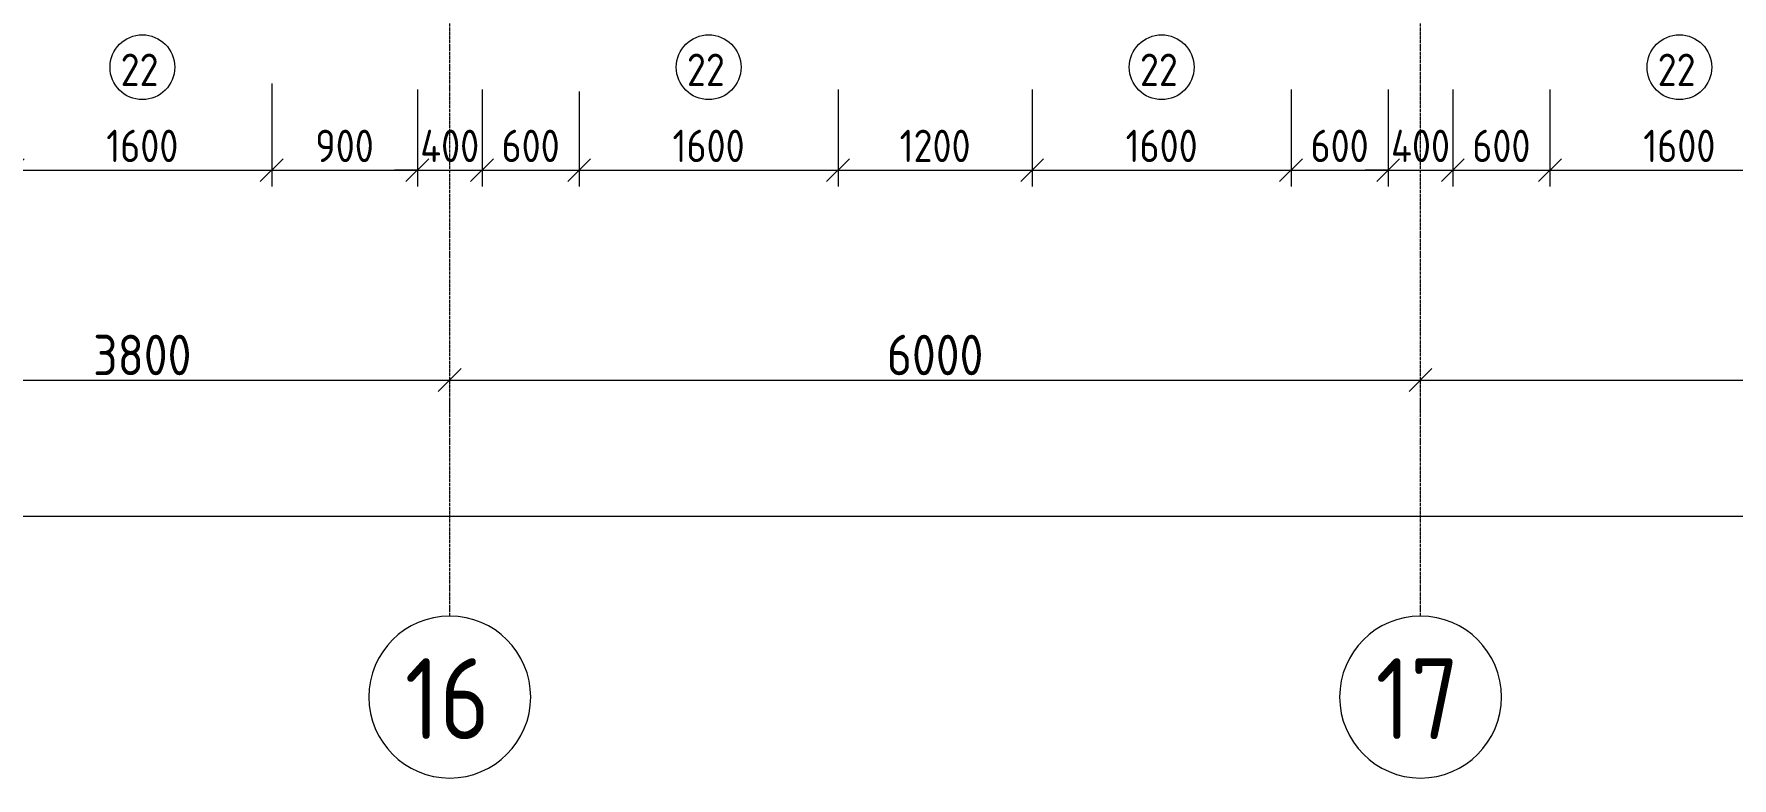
# Model space of a CAD drawing. Header units: millimetres. Extents: x -56773 to 323062, y -262288 to 76460.
# Drawn here: x 47039 to 57535, y -109923 to -105329 of the extents above; entities that cross this region are included whole.
import ezdxf

# ---------------------------------------------------------------- set-up
doc = ezdxf.new("R2010")
doc.units = ezdxf.units.MM
doc.linetypes.add('ADSK_Линия сетки', pattern=[25, 20, -2.5, 0, -2.5])
for name, color, linetype, lineweight in [('Марки окон', 7, 'Continuous', 20), ('Оси', 7, 'Continuous', 9), ('Размеры', 7, 'Continuous', 9)]:
    doc.layers.add(name, color=color, linetype=linetype, lineweight=lineweight)
doc.styles.add('GOST Common', font='', dxfattribs={"width": 0.9, "height": 500})
doc.styles.add('GOST Common_2', font='', dxfattribs={"width": 0.9, "height": 250})
doc.styles.add('GOST Common_3', font='', dxfattribs={"width": 0.9, "height": 200})
doc.styles.get('GOST Common').set_extended_font_data('GOST Common')
doc.styles.get('GOST Common_2').set_extended_font_data('GOST Common')
doc.styles.get('GOST Common_3').set_extended_font_data('GOST Common')
doc.dimstyles.new('ADSK_Основной_2_0_1', dxfattribs={"dimscale": 304.8, "dimtxt": 201.142999, "dimasz": 0.463911, "dimexe": 0.328084, "dimexo": 0.328084, "dimgap": 0.164042, "dimtad": 1, "dimdec": 3, "dimrnd": 0.001, "dimdsep": 46, "dimtxsty": 'GOST Common_3', "dimblk1": 'OBLIQUE', "dimblk2": 'OBLIQUE', "dimsah": 1, "dimcen": 0.09, "dimdle": 0.328084, "dimazin": 2, "dimtfac": 1, "dimtdec": 4, "dimtix": 1, "dimtmove": 1, "dimatfit": 3, "dimfxl": 1, "dimtvp": 1, "dimtolj": 1, "dimtzin": 0, "dimlwd": 20, "dimlwe": 20, "dimarcsym": 2})
doc.dimstyles.new('ADSK_Основной_2_5_мм', dxfattribs={"dimscale": 304.8, "dimtxt": 251.428749, "dimasz": 0.463911, "dimexe": 0.492126, "dimexo": 0.984252, "dimgap": 0.098425, "dimtad": 1, "dimrnd": 0.01, "dimdsep": 46, "dimtxsty": 'GOST Common_2', "dimblk1": 'OBLIQUE', "dimblk2": 'OBLIQUE', "dimsah": 1, "dimcen": 0.09, "dimdle": 0.492126, "dimazin": 2, "dimtfac": 1, "dimtdec": 4, "dimtix": 1, "dimtmove": 0, "dimatfit": 3, "dimfxl": 1, "dimtvp": 1, "dimtolj": 1, "dimtzin": 0, "dimlwd": 20, "dimlwe": 20, "dimarcsym": 2})

# ---------------------------------------------------------------- blocks, each defined once
blk = doc.blocks.new('Ось сетки - Круг_Ø10 мм-8259-Кладочный план 2-го этаж')
at = {"layer": 'Оси', "lineweight": 20}
for start, end in [(360, 180), (180, 360)]:
    blk.add_arc((0, 0), 5, start, end, dxfattribs=at)
blk = doc.blocks.new('_Oblique')
at = {"color": 0, "linetype": 'ByBlock', "lineweight": -2}
blk.add_line((-0.5, -0.5), (0.5, 0.5), dxfattribs=at)
blk = doc.blocks.new('*D4390')
at = {"layer": 'Defpoints', "color": 0, "transparency": 16777216}
for p in [(45809, -107366), (49609, -107366), (49609, -107466)]:
    blk.add_point(p, dxfattribs=at)
at = {"layer": 'Размеры', "color": 0, "lineweight": 20, "transparency": 16777216}
for p, q in [((45659, -107466), (49759, -107466)), ((45809, -107666), (45809, -107616)), ((49609, -107666), (49609, -107616))]:
    blk.add_line(p, q, dxfattribs=at)
at = {"layer": 'Размеры', "color": 0, "lineweight": 20, "transparency": 16777216, "xscale": 141.4, "yscale": 141.4, "zscale": 141.4, "rotation": 180}
blk.add_blockref('_Oblique', (45809, -107466), dxfattribs=at)
at = {"layer": 'Размеры', "color": 0, "lineweight": 20, "transparency": 16777216, "xscale": 141.4, "yscale": 141.4, "zscale": 141.4}
blk.add_blockref('_Oblique', (49609, -107466), dxfattribs=at)
at = {"layer": 'Размеры', "color": 0, "lineweight": 9, "transparency": 16777216, "insert": (47709, -107311), "char_height": 250, "width": 756.84, "attachment_point": 5, "style": 'GOST Common_2'}
blk.add_mtext('\\A1;3800', dxfattribs=at)
blk = doc.blocks.new('*D4391')
at = {"layer": 'Defpoints', "color": 0, "transparency": 16777216}
for p in [(49609, -107366), (55609, -107366), (55609, -107466)]:
    blk.add_point(p, dxfattribs=at)
at = {"layer": 'Размеры', "color": 0, "lineweight": 20, "transparency": 16777216}
for p, q in [((49459, -107466), (55759, -107466)), ((49609, -107666), (49609, -107616)), ((55609, -107666), (55609, -107616))]:
    blk.add_line(p, q, dxfattribs=at)
at = {"layer": 'Размеры', "color": 0, "lineweight": 20, "transparency": 16777216, "xscale": 141.4, "yscale": 141.4, "zscale": 141.4, "rotation": 180}
blk.add_blockref('_Oblique', (49609, -107466), dxfattribs=at)
at = {"layer": 'Размеры', "color": 0, "lineweight": 20, "transparency": 16777216, "xscale": 141.4, "yscale": 141.4, "zscale": 141.4}
blk.add_blockref('_Oblique', (55609, -107466), dxfattribs=at)
at = {"layer": 'Размеры', "color": 0, "lineweight": 9, "transparency": 16777216, "insert": (52609, -107311), "char_height": 250, "width": 756.84, "attachment_point": 5, "style": 'GOST Common_2'}
blk.add_mtext('\\A1;6000', dxfattribs=at)
blk = doc.blocks.new('*D4392')
at = {"layer": 'Defpoints', "color": 0, "transparency": 16777216}
for p in [(55609, -107366), (61609, -107366), (61609, -107466)]:
    blk.add_point(p, dxfattribs=at)
at = {"layer": 'Размеры', "color": 0, "lineweight": 20, "transparency": 16777216}
for p, q in [((55459, -107466), (61759, -107466)), ((55609, -107666), (55609, -107616)), ((61609, -107666), (61609, -107616))]:
    blk.add_line(p, q, dxfattribs=at)
at = {"layer": 'Размеры', "color": 0, "lineweight": 20, "transparency": 16777216, "xscale": 141.4, "yscale": 141.4, "zscale": 141.4, "rotation": 180}
blk.add_blockref('_Oblique', (55609, -107466), dxfattribs=at)
at = {"layer": 'Размеры', "color": 0, "lineweight": 20, "transparency": 16777216, "xscale": 141.4, "yscale": 141.4, "zscale": 141.4}
blk.add_blockref('_Oblique', (61609, -107466), dxfattribs=at)
at = {"layer": 'Размеры', "color": 0, "lineweight": 9, "transparency": 16777216, "insert": (58609, -107311), "char_height": 250, "width": 756.84, "attachment_point": 5, "style": 'GOST Common_2'}
blk.add_mtext('\\A1;6000', dxfattribs=at)
blk = doc.blocks.new('*D4400')
at = {"layer": 'Defpoints', "color": 0, "transparency": 16777216}
for p in [(-19591, -108206), (61609, -108206), (61609, -108306)]:
    blk.add_point(p, dxfattribs=at)
at = {"layer": 'Размеры', "color": 0, "lineweight": 20, "transparency": 16777216}
for p, q in [((-19741, -108306), (61759, -108306)), ((-19591, -108506), (-19591, -108456)), ((61609, -108506), (61609, -108456))]:
    blk.add_line(p, q, dxfattribs=at)
at = {"layer": 'Размеры', "color": 0, "lineweight": 20, "transparency": 16777216, "xscale": 141.4, "yscale": 141.4, "zscale": 141.4, "rotation": 180}
blk.add_blockref('_Oblique', (-19591, -108306), dxfattribs=at)
at = {"layer": 'Размеры', "color": 0, "lineweight": 20, "transparency": 16777216, "xscale": 141.4, "yscale": 141.4, "zscale": 141.4}
blk.add_blockref('_Oblique', (61609, -108306), dxfattribs=at)
at = {"layer": 'Размеры', "color": 0, "lineweight": 9, "transparency": 16777216, "insert": (21009, -108151), "char_height": 250, "width": 889.8, "attachment_point": 5, "style": 'GOST Common_2'}
blk.add_mtext('\\A1;81200', dxfattribs=at)
blk = doc.blocks.new('*D4515')
at = {"layer": 'Defpoints', "color": 0, "transparency": 16777216}
for p in [(46909, -105193), (48509, -105535), (48509, -106170)]:
    blk.add_point(p, dxfattribs=at)
at = {"layer": 'Размеры', "color": 0, "lineweight": 20, "transparency": 16777216}
for p, q in [((46909, -105293), (46909, -106270)), ((48509, -105635), (48509, -106270)), ((46809, -106170), (48609, -106170))]:
    blk.add_line(p, q, dxfattribs=at)
at = {"layer": 'Размеры', "color": 0, "lineweight": 20, "transparency": 16777216, "xscale": 141.4, "yscale": 141.4, "zscale": 141.4, "rotation": 180}
blk.add_blockref('_Oblique', (46909, -106170), dxfattribs=at)
at = {"layer": 'Размеры', "color": 0, "lineweight": 20, "transparency": 16777216, "xscale": 141.4, "yscale": 141.4, "zscale": 141.4}
blk.add_blockref('_Oblique', (48509, -106170), dxfattribs=at)
at = {"layer": 'Размеры', "color": 0, "lineweight": 9, "transparency": 16777216, "insert": (47709, -106020), "char_height": 200, "width": 560.47, "attachment_point": 5, "style": 'GOST Common_3'}
blk.add_mtext('\\A1;1600', dxfattribs=at)
blk = doc.blocks.new('*D4516')
at = {"layer": 'Defpoints', "color": 0, "transparency": 16777216}
for p in [(48509, -105535), (49409, -105571), (49409, -106170)]:
    blk.add_point(p, dxfattribs=at)
at = {"layer": 'Размеры', "color": 0, "lineweight": 20, "transparency": 16777216}
for p, q in [((48509, -105635), (48509, -106270)), ((49409, -105671), (49409, -106270)), ((48409, -106170), (49509, -106170))]:
    blk.add_line(p, q, dxfattribs=at)
at = {"layer": 'Размеры', "color": 0, "lineweight": 20, "transparency": 16777216, "xscale": 141.4, "yscale": 141.4, "zscale": 141.4, "rotation": 180}
blk.add_blockref('_Oblique', (48509, -106170), dxfattribs=at)
at = {"layer": 'Размеры', "color": 0, "lineweight": 20, "transparency": 16777216, "xscale": 141.4, "yscale": 141.4, "zscale": 141.4}
blk.add_blockref('_Oblique', (49409, -106170), dxfattribs=at)
at = {"layer": 'Размеры', "color": 0, "lineweight": 9, "transparency": 16777216, "insert": (48959, -106020), "char_height": 200, "width": 454.11, "attachment_point": 5, "style": 'GOST Common_3'}
blk.add_mtext('\\A1;900', dxfattribs=at)
blk = doc.blocks.new('*D4517')
at = {"layer": 'Defpoints', "color": 0, "transparency": 16777216}
for p in [(49409, -105571), (49809, -105571), (49809, -106170)]:
    blk.add_point(p, dxfattribs=at)
at = {"layer": 'Размеры', "color": 0, "lineweight": 20, "transparency": 16777216}
for p, q in [((49409, -105671), (49409, -106270)), ((49809, -105671), (49809, -106270)), ((49409, -106170), (49268, -106170)), ((49409, -106170), (49809, -106170)), ((49809, -106170), (49951, -106170))]:
    blk.add_line(p, q, dxfattribs=at)
at = {"layer": 'Размеры', "color": 0, "lineweight": 20, "transparency": 16777216, "xscale": 141.4, "yscale": 141.4, "zscale": 141.4}
blk.add_blockref('_Oblique', (49409, -106170), dxfattribs=at)
at = {"layer": 'Размеры', "color": 0, "lineweight": 20, "transparency": 16777216, "xscale": 141.4, "yscale": 141.4, "zscale": 141.4, "rotation": 180}
blk.add_blockref('_Oblique', (49809, -106170), dxfattribs=at)
at = {"layer": 'Размеры', "color": 0, "lineweight": 9, "transparency": 16777216, "insert": (49609, -106020), "char_height": 200, "width": 474.56, "attachment_point": 5, "style": 'GOST Common_3'}
blk.add_mtext('\\A1;400', dxfattribs=at)
blk = doc.blocks.new('*D4518')
at = {"layer": 'Defpoints', "color": 0, "transparency": 16777216}
for p in [(49809, -105571), (50409, -105585), (50409, -106170)]:
    blk.add_point(p, dxfattribs=at)
at = {"layer": 'Размеры', "color": 0, "lineweight": 20, "transparency": 16777216}
for p, q in [((49809, -105671), (49809, -106270)), ((50409, -105685), (50409, -106270)), ((49709, -106170), (50509, -106170))]:
    blk.add_line(p, q, dxfattribs=at)
at = {"layer": 'Размеры', "color": 0, "lineweight": 20, "transparency": 16777216, "xscale": 141.4, "yscale": 141.4, "zscale": 141.4, "rotation": 180}
blk.add_blockref('_Oblique', (49809, -106170), dxfattribs=at)
at = {"layer": 'Размеры', "color": 0, "lineweight": 20, "transparency": 16777216, "xscale": 141.4, "yscale": 141.4, "zscale": 141.4}
blk.add_blockref('_Oblique', (50409, -106170), dxfattribs=at)
at = {"layer": 'Размеры', "color": 0, "lineweight": 9, "transparency": 16777216, "insert": (50109, -106020), "char_height": 200, "width": 454.11, "attachment_point": 5, "style": 'GOST Common_3'}
blk.add_mtext('\\A1;600', dxfattribs=at)
blk = doc.blocks.new('*D4519')
at = {"layer": 'Defpoints', "color": 0, "transparency": 16777216}
for p in [(52009, -105571), (50409, -105585), (52009, -106170)]:
    blk.add_point(p, dxfattribs=at)
at = {"layer": 'Размеры', "color": 0, "lineweight": 20, "transparency": 16777216}
for p, q in [((50409, -105685), (50409, -106270)), ((52009, -105671), (52009, -106270)), ((50309, -106170), (52109, -106170))]:
    blk.add_line(p, q, dxfattribs=at)
at = {"layer": 'Размеры', "color": 0, "lineweight": 20, "transparency": 16777216, "xscale": 141.4, "yscale": 141.4, "zscale": 141.4, "rotation": 180}
blk.add_blockref('_Oblique', (50409, -106170), dxfattribs=at)
at = {"layer": 'Размеры', "color": 0, "lineweight": 20, "transparency": 16777216, "xscale": 141.4, "yscale": 141.4, "zscale": 141.4}
blk.add_blockref('_Oblique', (52009, -106170), dxfattribs=at)
at = {"layer": 'Размеры', "color": 0, "lineweight": 9, "transparency": 16777216, "insert": (51209, -106020), "char_height": 200, "width": 560.47, "attachment_point": 5, "style": 'GOST Common_3'}
blk.add_mtext('\\A1;1600', dxfattribs=at)
blk = doc.blocks.new('*D4520')
at = {"layer": 'Defpoints', "color": 0, "transparency": 16777216}
for p in [(52009, -105571), (53209, -105571), (53209, -106170)]:
    blk.add_point(p, dxfattribs=at)
at = {"layer": 'Размеры', "color": 0, "lineweight": 20, "transparency": 16777216}
for p, q in [((52009, -105671), (52009, -106270)), ((53209, -105671), (53209, -106270)), ((51909, -106170), (53309, -106170))]:
    blk.add_line(p, q, dxfattribs=at)
at = {"layer": 'Размеры', "color": 0, "lineweight": 20, "transparency": 16777216, "xscale": 141.4, "yscale": 141.4, "zscale": 141.4, "rotation": 180}
blk.add_blockref('_Oblique', (52009, -106170), dxfattribs=at)
at = {"layer": 'Размеры', "color": 0, "lineweight": 20, "transparency": 16777216, "xscale": 141.4, "yscale": 141.4, "zscale": 141.4}
blk.add_blockref('_Oblique', (53209, -106170), dxfattribs=at)
at = {"layer": 'Размеры', "color": 0, "lineweight": 9, "transparency": 16777216, "insert": (52609, -106020), "char_height": 200, "width": 560.47, "attachment_point": 5, "style": 'GOST Common_3'}
blk.add_mtext('\\A1;1200', dxfattribs=at)
blk = doc.blocks.new('*D4521')
at = {"layer": 'Defpoints', "color": 0, "transparency": 16777216}
for p in [(53209, -105571), (54809, -105571), (54809, -106170)]:
    blk.add_point(p, dxfattribs=at)
at = {"layer": 'Размеры', "color": 0, "lineweight": 20, "transparency": 16777216}
for p, q in [((53209, -105671), (53209, -106270)), ((54809, -105671), (54809, -106270)), ((53109, -106170), (54909, -106170))]:
    blk.add_line(p, q, dxfattribs=at)
at = {"layer": 'Размеры', "color": 0, "lineweight": 20, "transparency": 16777216, "xscale": 141.4, "yscale": 141.4, "zscale": 141.4, "rotation": 180}
blk.add_blockref('_Oblique', (53209, -106170), dxfattribs=at)
at = {"layer": 'Размеры', "color": 0, "lineweight": 20, "transparency": 16777216, "xscale": 141.4, "yscale": 141.4, "zscale": 141.4}
blk.add_blockref('_Oblique', (54809, -106170), dxfattribs=at)
at = {"layer": 'Размеры', "color": 0, "lineweight": 9, "transparency": 16777216, "insert": (54009, -106020), "char_height": 200, "width": 560.47, "attachment_point": 5, "style": 'GOST Common_3'}
blk.add_mtext('\\A1;1600', dxfattribs=at)
blk = doc.blocks.new('*D4522')
at = {"layer": 'Defpoints', "color": 0, "transparency": 16777216}
for p in [(54809, -105571), (55409, -105571), (55409, -106170)]:
    blk.add_point(p, dxfattribs=at)
at = {"layer": 'Размеры', "color": 0, "lineweight": 20, "transparency": 16777216}
for p, q in [((54809, -105671), (54809, -106270)), ((55409, -105671), (55409, -106270)), ((54709, -106170), (55509, -106170))]:
    blk.add_line(p, q, dxfattribs=at)
at = {"layer": 'Размеры', "color": 0, "lineweight": 20, "transparency": 16777216, "xscale": 141.4, "yscale": 141.4, "zscale": 141.4, "rotation": 180}
blk.add_blockref('_Oblique', (54809, -106170), dxfattribs=at)
at = {"layer": 'Размеры', "color": 0, "lineweight": 20, "transparency": 16777216, "xscale": 141.4, "yscale": 141.4, "zscale": 141.4}
blk.add_blockref('_Oblique', (55409, -106170), dxfattribs=at)
at = {"layer": 'Размеры', "color": 0, "lineweight": 9, "transparency": 16777216, "insert": (55109, -106020), "char_height": 200, "width": 454.11, "attachment_point": 5, "style": 'GOST Common_3'}
blk.add_mtext('\\A1;600', dxfattribs=at)
blk = doc.blocks.new('*D4523')
at = {"layer": 'Defpoints', "color": 0, "transparency": 16777216}
for p in [(55409, -105571), (55809, -105571), (55809, -106170)]:
    blk.add_point(p, dxfattribs=at)
at = {"layer": 'Размеры', "color": 0, "lineweight": 20, "transparency": 16777216}
for p, q in [((55409, -105671), (55409, -106270)), ((55809, -105671), (55809, -106270)), ((55409, -106170), (55268, -106170)), ((55409, -106170), (55809, -106170)), ((55809, -106170), (55951, -106170))]:
    blk.add_line(p, q, dxfattribs=at)
at = {"layer": 'Размеры', "color": 0, "lineweight": 20, "transparency": 16777216, "xscale": 141.4, "yscale": 141.4, "zscale": 141.4}
blk.add_blockref('_Oblique', (55409, -106170), dxfattribs=at)
at = {"layer": 'Размеры', "color": 0, "lineweight": 20, "transparency": 16777216, "xscale": 141.4, "yscale": 141.4, "zscale": 141.4, "rotation": 180}
blk.add_blockref('_Oblique', (55809, -106170), dxfattribs=at)
at = {"layer": 'Размеры', "color": 0, "lineweight": 9, "transparency": 16777216, "insert": (55609, -106020), "char_height": 200, "width": 474.56, "attachment_point": 5, "style": 'GOST Common_3'}
blk.add_mtext('\\A1;400', dxfattribs=at)
blk = doc.blocks.new('*D4524')
at = {"layer": 'Defpoints', "color": 0, "transparency": 16777216}
for p in [(55809, -105571), (56409, -105571), (56409, -106170)]:
    blk.add_point(p, dxfattribs=at)
at = {"layer": 'Размеры', "color": 0, "lineweight": 20, "transparency": 16777216}
for p, q in [((55809, -105671), (55809, -106270)), ((56409, -105671), (56409, -106270)), ((55709, -106170), (56509, -106170))]:
    blk.add_line(p, q, dxfattribs=at)
at = {"layer": 'Размеры', "color": 0, "lineweight": 20, "transparency": 16777216, "xscale": 141.4, "yscale": 141.4, "zscale": 141.4, "rotation": 180}
blk.add_blockref('_Oblique', (55809, -106170), dxfattribs=at)
at = {"layer": 'Размеры', "color": 0, "lineweight": 20, "transparency": 16777216, "xscale": 141.4, "yscale": 141.4, "zscale": 141.4}
blk.add_blockref('_Oblique', (56409, -106170), dxfattribs=at)
at = {"layer": 'Размеры', "color": 0, "lineweight": 9, "transparency": 16777216, "insert": (56109, -106020), "char_height": 200, "width": 454.11, "attachment_point": 5, "style": 'GOST Common_3'}
blk.add_mtext('\\A1;600', dxfattribs=at)
blk = doc.blocks.new('*D4525')
at = {"layer": 'Defpoints', "color": 0, "transparency": 16777216}
for p in [(56409, -105571), (58009, -105571), (58009, -106170)]:
    blk.add_point(p, dxfattribs=at)
at = {"layer": 'Размеры', "color": 0, "lineweight": 20, "transparency": 16777216}
for p, q in [((56409, -105671), (56409, -106270)), ((58009, -105671), (58009, -106270)), ((56309, -106170), (58109, -106170))]:
    blk.add_line(p, q, dxfattribs=at)
at = {"layer": 'Размеры', "color": 0, "lineweight": 20, "transparency": 16777216, "xscale": 141.4, "yscale": 141.4, "zscale": 141.4, "rotation": 180}
blk.add_blockref('_Oblique', (56409, -106170), dxfattribs=at)
at = {"layer": 'Размеры', "color": 0, "lineweight": 20, "transparency": 16777216, "xscale": 141.4, "yscale": 141.4, "zscale": 141.4}
blk.add_blockref('_Oblique', (58009, -106170), dxfattribs=at)
at = {"layer": 'Размеры', "color": 0, "lineweight": 9, "transparency": 16777216, "insert": (57209, -106020), "char_height": 200, "width": 560.47, "attachment_point": 5, "style": 'GOST Common_3'}
blk.add_mtext('\\A1;1600', dxfattribs=at)
blk = doc.blocks.new('М_окна1 - Маркировка типоразмера-1510237-Кладочный план 2-го этаж')
at = {"layer": 'Марки окон'}
blk.add_circle((0, 0), 2, dxfattribs=at)

msp = doc.modelspace()

# ---------------------------------------------------------------- linework, layer by layer
at = {"layer": 'Оси', "linetype": 'ADSK_Линия сетки', "lineweight": 5}
for p, q in [((49609.3615, -108922.9178), (49609.3615, -87921.5904)), ((55609.3615, -108922.9178), (55609.3615, -87921.5904))]:
    msp.add_line(p, q, dxfattribs=at)

# ---------------------------------------------------------------- block references
at = {"layer": 'Марки окон', "xscale": 99.99999999999993, "yscale": 99.99999999999993, "zscale": 99.99999999999993}
for p in [(47709.3615, -105534.0666), (51209.3615, -105534.0666), (54009.3615, -105534.0666), (57209.3615, -105534.0666)]:
    msp.add_blockref('М_окна1 - Маркировка типоразмера-1510237-Кладочный план 2-го этаж', p, dxfattribs=at)
at = {"layer": 'Оси', "lineweight": 20, "xscale": 99.99999999999993, "yscale": 99.99999999999993, "zscale": 99.99999999999993}
for p in [(49609.3615, -109422.9178), (55609.3615, -109422.9178)]:
    msp.add_blockref('Ось сетки - Круг_Ø10 мм-8259-Кладочный план 2-го этаж', p, dxfattribs=at)

# ---------------------------------------------------------------- texts
at = {"layer": 'Марки окон', "lineweight": 5, "char_height": 200, "width": 317.46825, "attachment_point": 1, "style": 'GOST Common_3'}
for insert in [(47574.8041, -105450.2812), (51074.8041, -105450.2812), (53874.8041, -105450.2812), (57074.8041, -105450.2812)]:
    msp.add_mtext('22', dxfattribs=dict(at, insert=insert))
at = {"layer": 'Оси', "char_height": 500, "width": 671.012437, "attachment_point": 1, "style": 'GOST Common'}
for s, insert in [('16', (49331.7808, -109183.0512)), ('17', (55331.7808, -109183.0512))]:
    msp.add_mtext(s, dxfattribs=dict(at, insert=insert))

# ---------------------------------------------------------------- dimensions: what is measured, and where the dimension line sits
at = {"layer": 'Размеры', "lineweight": 9}
for base, p1, p2, dimstyle, override, picture, middle in [((48509.3615, -106170.3311), (46909.3615, -105193.0666), (48509.3615, -105535.0977), 'ADSK_Основной_2_0_1', {"dimpost": '<>', "dimfxl": 1636.149535}, '*D4515', (47709.3615, -106020.3311)), ((49409.3615, -106170.3311), (48509.3615, -105535.0977), (49409.3615, -105570.8038), 'ADSK_Основной_2_0_1', {"dimpost": '<>', "dimfxl": 900.708015}, '*D4516', (48959.3615, -106020.3311)), ((49809.3615, -106170.3311), (49409.3615, -105570.8038), (49809.3615, -105570.8038), 'ADSK_Основной_2_0_1', {"dimpost": '<>', "dimfxl": 400}, '*D4517', (49609.3615, -106020.3311)), ((50409.3615, -106170.3311), (49809.3615, -105570.8038), (50409.3615, -105585.0977), 'ADSK_Основной_2_0_1', {"dimpost": '<>', "dimfxl": 600.170238}, '*D4518', (50109.3615, -106020.3311)), ((52009.3615, -106170.3311), (50409.3615, -105585.0977), (52009.3615, -105571.4647), 'ADSK_Основной_2_0_1', {"dimpost": '<>', "dimfxl": 1600.05808}, '*D4519', (51209.3615, -106020.3311)), ((53209.3615, -106170.3311), (52009.3615, -105571.4647), (53209.3615, -105571.4647), 'ADSK_Основной_2_0_1', {"dimpost": '<>', "dimfxl": 1200}, '*D4520', (52609.3615, -106020.3311)), ((54809.3615, -106170.3311), (53209.3615, -105571.4647), (54809.3615, -105571.4647), 'ADSK_Основной_2_0_1', {"dimpost": '<>', "dimfxl": 1600}, '*D4521', (54009.3615, -106020.3311)), ((55409.3615, -106170.3311), (54809.3615, -105571.4647), (55409.3615, -105570.8038), 'ADSK_Основной_2_0_1', {"dimpost": '<>', "dimfxl": 600.000364}, '*D4522', (55109.3615, -106020.3311)), ((55809.3615, -106170.3311), (55409.3615, -105570.8038), (55809.3615, -105570.8038), 'ADSK_Основной_2_0_1', {"dimpost": '<>', "dimfxl": 400}, '*D4523', (55609.3615, -106020.3311)), ((56409.3615, -106170.3311), (55809.3615, -105570.8038), (56409.3615, -105571.4647), 'ADSK_Основной_2_0_1', {"dimpost": '<>', "dimfxl": 600.000364}, '*D4524', (56109.3615, -106020.3311)), ((58009.3615, -106170.3311), (56409.3615, -105571.4647), (58009.3615, -105571.4647), 'ADSK_Основной_2_0_1', {"dimpost": '<>', "dimfxl": 1600}, '*D4525', (57209.3615, -106020.3311)), ((49609.3615, -107466.29), (45809.3615, -107366.3051), (49609.3615, -107366.3051), 'ADSK_Основной_2_5_мм', {"dimpost": '<>', "dimfxl": 3800}, '*D4390', (47709.3615, -107311.29)), ((55609.3615, -107466.29), (49609.3615, -107366.3051), (55609.3615, -107366.3051), 'ADSK_Основной_2_5_мм', {"dimpost": '<>', "dimfxl": 6000}, '*D4391', (52609.3615, -107311.29)), ((61609.3615, -107466.29), (55609.3615, -107366.3051), (61609.3615, -107366.3051), 'ADSK_Основной_2_5_мм', {"dimpost": '<>', "dimfxl": 6000}, '*D4392', (58609.3615, -107311.29)), ((61609.3615, -108306.29), (-19590.6385, -108206.3051), (61609.3615, -108206.3051), 'ADSK_Основной_2_5_мм', {"dimpost": '<>', "dimfxl": 81200}, '*D4400', (21009.3615, -108151.29))]:
    dim = msp.add_linear_dim(base=base, p1=p1, p2=p2, dimstyle=dimstyle, override=override, dxfattribs=at)
    dim.commit()
    dim.dimension.update_dxf_attribs({"geometry": picture, "text_midpoint": middle})

doc.saveas('drawing.dxf')
